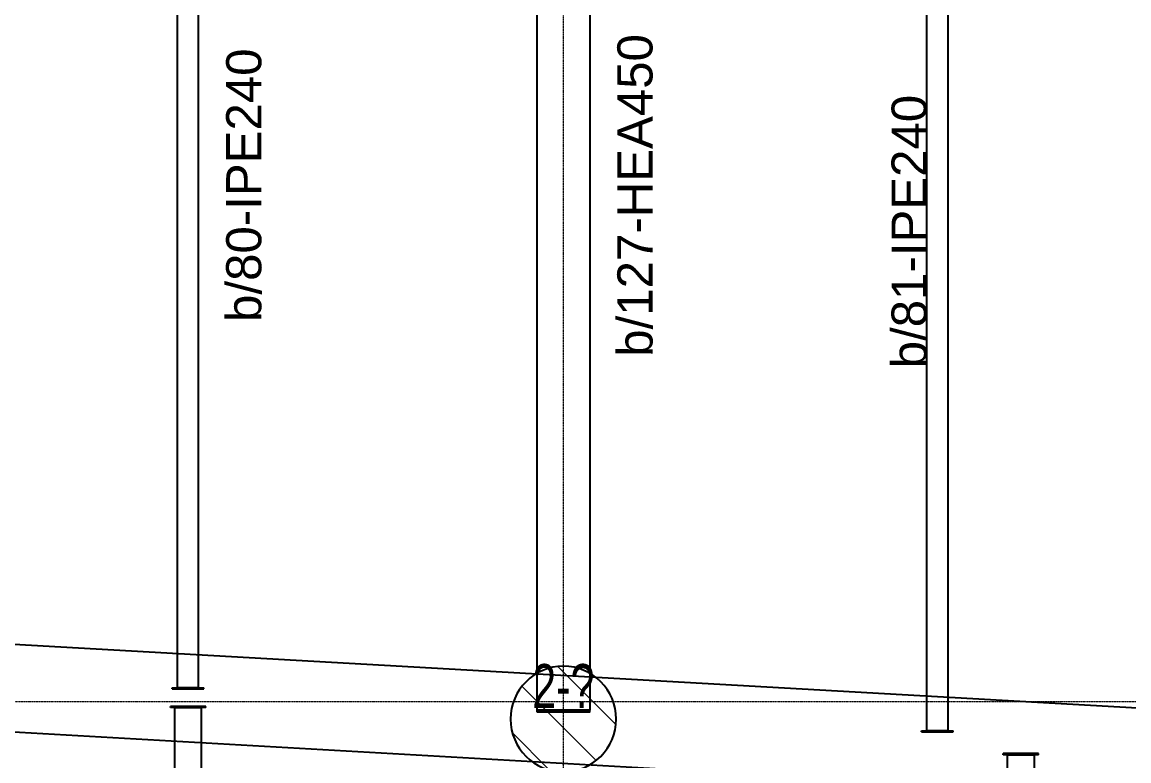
# Model space of a CAD drawing. Header units: millimetres. Extents: x -158 to 97215, y -53820 to 8373.
# Drawn here: x 38658 to 44947, y -34042 to -29846 of the extents above; entities that cross this region are included whole.
import ezdxf
from ezdxf.enums import TextEntityAlignment as Align

# ---------------------------------------------------------------- set-up
doc = ezdxf.new("R2010")
doc.units = ezdxf.units.MM
doc.header["$LTSCALE"] = 0.8
doc.linetypes.add('Grid Line', pattern=[3.33375, 1.905, -0.47625, 0.47625, -0.47625])
for name, color, linetype, lineweight in [('E_COLUMNAS', 1, 'Continuous', 18), ('E_COLUMNAS-1', 1, 'Continuous', 25), ('E_COLUMNAS-3', 1, 'Continuous', 35), ('E_EJES-1', 8, 'Grid Line', 9), ('E_TEXTO', 3, 'Continuous', 9), ('E_VIGAS-2', 5, 'Continuous', 25)]:
    doc.layers.add(name, color=color, linetype=linetype, lineweight=lineweight)
doc.layers.add('VIGAS', color=8, linetype='Continuous')
doc.styles.add('CX', font='ARIALUNI.ttf', dxfattribs={"width": 0.8, "height": 300})
doc.styles.add('VERDANA', font='arial.ttf')

# ---------------------------------------------------------------- blocks, each defined once
blk = doc.blocks.new('EST_SCM_COLUMNA-SECCION-CIRCULAR - EST_SCM_COLUMNA-CONCRETO-CIRCULAR_Ø_60cm-2120762-_6_00m_N_E_-NIVEL-2 DOC')
at = {"layer": 'E_COLUMNAS'}
h = blk.add_hatch(dxfattribs=at)
h.set_pattern_fill('FP_21', color=256, style=0, pattern_type=2)
h.set_pattern_definition([(135, (48.662, -157.562), (-0.15909903, -0.15909903), [])])
h.paths.add_polyline_path([(0, -0.3), (0.0585, -0.2942), (0.1148, -0.2772), (0.1667, -0.2494), (0.2121, -0.2121), (0.2494, -0.1667), (0.2772, -0.1148), (0.2942, -0.0585), (0.3, 0), (0.2933, 0.0617), (0.2772, 0.1148), (0.2494, 0.1667), (0.2121, 0.2121), (0.1667, 0.2494), (0.1148, 0.2772), (0.0585, 0.2942), (0, 0.3), (-0.0585, 0.2942), (-0.1148, 0.2772), (-0.1667, 0.2494), (-0.2121, 0.2121), (-0.2494, 0.1667), (-0.2772, 0.1148), (-0.2942, 0.0585), (-0.3, 0), (-0.2942, -0.0585), (-0.2772, -0.1148), (-0.2494, -0.1667), (-0.2121, -0.2121), (-0.1667, -0.2494), (-0.1148, -0.2772), (-0.0585, -0.2942)])
at = {"layer": 'E_COLUMNAS-1'}
for start, end in [(360, 180), (180, 360)]:
    blk.add_arc((0, 0), 0.3, start, end, dxfattribs=at)
blk = doc.blocks.new('CX')
at = {"layer": 'E_TEXTO', "color": 3, "style": 'CX', "width": 0.7}
blk.add_attdef('CX', text='', height=200, dxfattribs=at).set_placement((0, 0), align=Align.MIDDLE_CENTER)

msp = doc.modelspace()

# ---------------------------------------------------------------- linework, layer by layer
at = {"layer": 'E_EJES-1'}
for p, q in [((41733.3, -52920), (41733.3, -22429.9)), ((2836.9, -33704.7), (96315.4, -33704.7))]:
    msp.add_line(p, q, dxfattribs=at)
at = {"layer": 'E_VIGAS-2', "color": 30, "true_color": 0xf26722}
for p, q in [((33202.5, -33072.5), (46539.9, -33829.6)), ((46433.5, -34324.3), (33226.1, -33574.6))]:
    msp.add_line(p, q, dxfattribs=at)
at = {"layer": 'VIGAS'}
for p, q in [((39540.8, -33628), (39540.8, -28809.8)), ((39660.8, -33628), (39660.8, -28809.8)), ((43798.3, -33871.2), (43798.3, -28809.7)), ((43918.3, -28809.7), (43918.3, -33871.2)), ((41583.3, -29177.3), (41583.3, -33754.4)), ((41883.3, -29209.7), (41883.3, -33754.4)), ((39510.8, -33634), (39510.8, -33628)), ((39510.8, -33628), (39690.8, -33628)), ((39510.8, -33634), (39690.8, -33634)), ((39660.8, -33628), (39540.8, -33628)), ((39690.8, -33634), (39690.8, -33628)), ((39500.8, -33740), (39500.8, -33734)), ((39700.8, -33734), (39500.8, -33734)), ((39700.8, -33740), (39500.8, -33740)), ((39525.8, -42148.7), (39525.8, -33740)), ((39525.8, -33740), (39675.8, -33740)), ((39675.8, -33740), (39675.8, -42148.7)), ((39700.8, -33740), (39700.8, -33734)), ((41883.3, -33754.4), (41583.3, -33754.4)), ((43768.3, -33877.2), (43768.3, -33871.2)), ((43768.3, -33871.2), (43948.3, -33871.2)), ((43768.3, -33877.2), (43948.3, -33877.2)), ((43918.3, -33871.2), (43798.3, -33871.2)), ((43948.3, -33877.2), (43948.3, -33871.2)), ((44233.3, -34007.2), (44233.3, -34001.2)), ((44433.3, -34001.2), (44233.3, -34001.2)), ((44433.3, -34007.2), (44233.3, -34007.2)), ((44258.3, -41893.7), (44258.3, -34007.2)), ((44258.3, -34007.2), (44408.3, -34007.2)), ((44408.3, -34007.2), (44408.3, -41893.7)), ((44433.3, -34007.2), (44433.3, -34001.2))]:
    msp.add_line(p, q, dxfattribs=at)
msp.add_lwpolyline([(41583.3, -33764.4), (41883.3, -33764.4), (41883.3, -33754.4), (41583.3, -33754.4)], close=True, dxfattribs=at)

# ---------------------------------------------------------------- block references
at = {"layer": 'E_COLUMNAS-3', "xscale": 999.99999999998, "yscale": 999.99999999998, "zscale": 999.99999999998}
msp.add_blockref('EST_SCM_COLUMNA-SECCION-CIRCULAR - EST_SCM_COLUMNA-CONCRETO-CIRCULAR_Ø_60cm-2120762-_6_00m_N_E_-NIVEL-2 DOC', (41733.4, -33804.7), dxfattribs=at)
at = {"layer": 'E_TEXTO', "xscale": 1.25, "yscale": 1.25, "zscale": 1.25}
msp.add_blockref('CX', (41733.3, -33617.4), dxfattribs=at).add_auto_attribs({'CX': '2-?'})

# ---------------------------------------------------------------- texts
at = {"layer": 'E_TEXTO', "style": 'VERDANA'}
for s, p in [('b/127-HEA450', (42240.1, -30830.7)), ('b/80-IPE240', (40017, -30772.6)), ('b/81-IPE240', (43798.3, -31036))]:
    msp.add_text(s, height=200, rotation=90, dxfattribs=at).set_placement(p, align=Align.CENTER)

doc.saveas('drawing.dxf')
